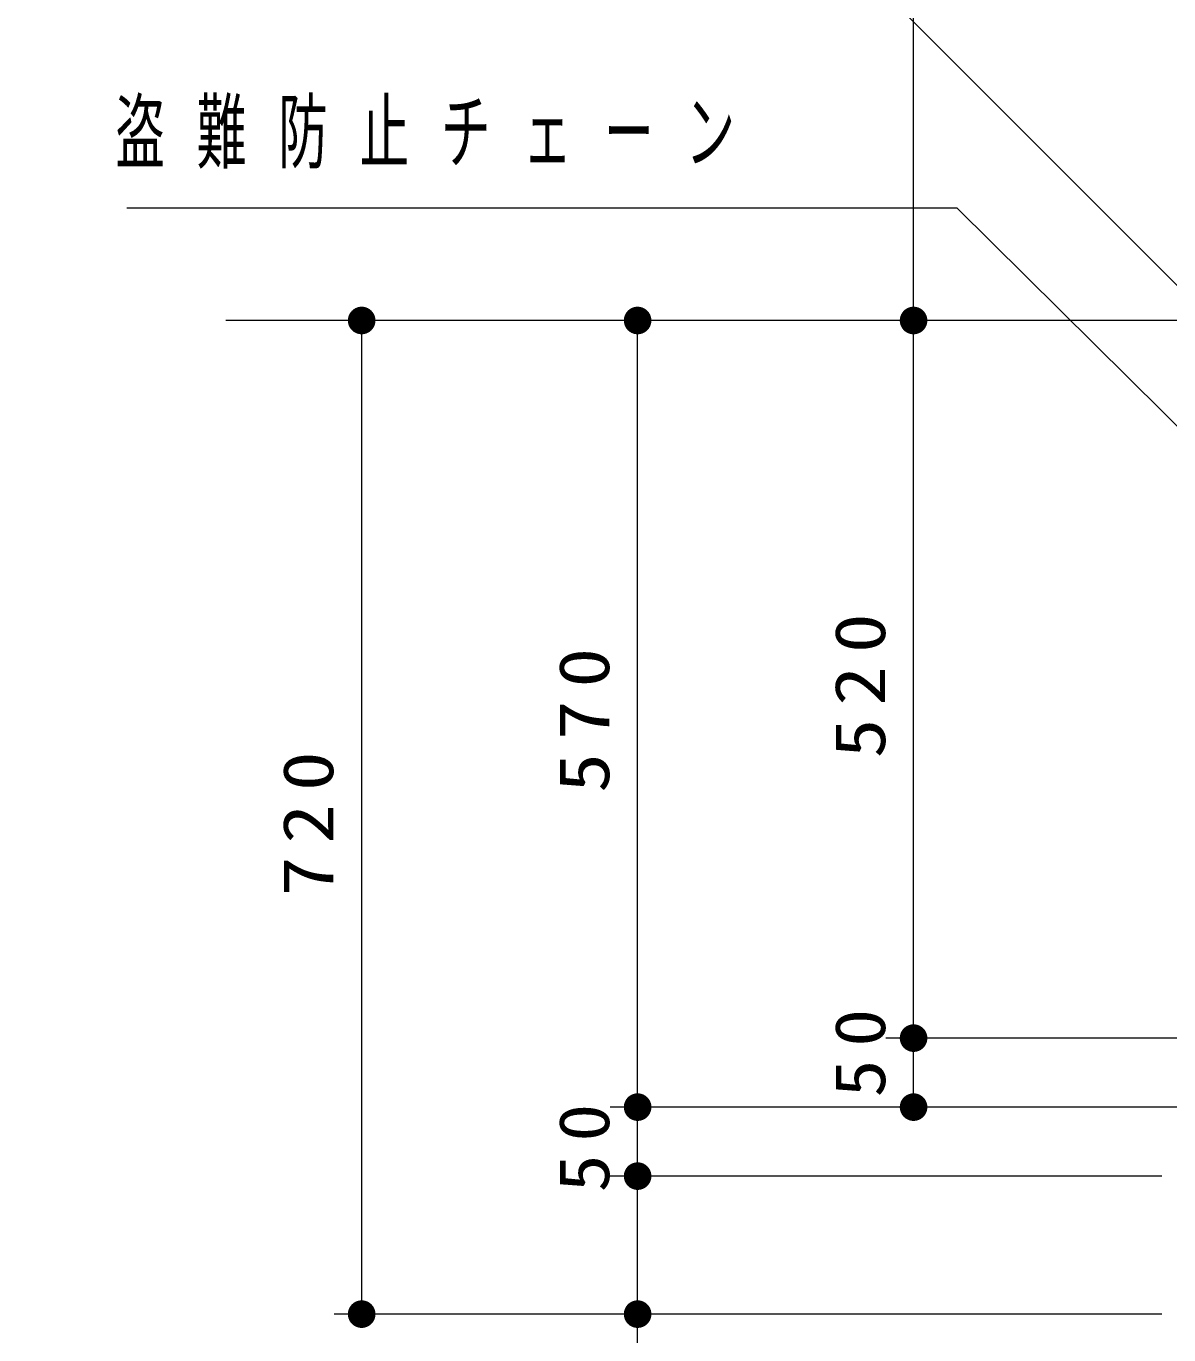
# Model space of a CAD drawing. Units: millimetres on the paper, with parts at other scales. Extents: x -385 to 0, y 0 to 267.
# Drawn here: x -243 to -201.59, y 67.41 to 114.82 of the extents above; entities that cross this region are included whole.
import ezdxf

# ---------------------------------------------------------------- set-up
doc = ezdxf.new("R2010")
doc.units = ezdxf.units.MM
doc.layers.add('LY_1', color=7, linetype='Continuous', lineweight=13)
doc.styles.add('ＭＳ ゴシック', font='')
doc.styles.get('ＭＳ ゴシック').set_extended_font_data('MS Gothic')

# ---------------------------------------------------------------- blocks, each defined once
blk = doc.blocks.new('filled_dot')
at = {"color": 0, "linetype": 'Continuous', "lineweight": -2, "const_width": 1.25}
blk.add_lwpolyline([(-0.625, 0, 1), (0.625, 0, 1)], format="xyb", close=True, dxfattribs=at)

msp = doc.modelspace()

# ---------------------------------------------------------------- linework, layer by layer
at = {"layer": 'LY_1'}
for p, q in [((-210.842, 104.159), (-210.842, 139.159)), ((-197.842, 104.159), (-235.76, 104.159)), ((-221.467, 104.159), (-231.842, 104.159)), ((-230.842, 68.159), (-230.842, 104.159)), ((-221.467, 104.159), (-221.842, 104.159)), ((-220.842, 75.659), (-220.842, 104.159)), ((-210.842, 78.159), (-210.842, 104.159)), ((-193.842, 78.159), (-211.842, 78.159)), ((-210.842, 75.659), (-210.842, 78.159)), ((-211.842, 75.659), (-221.842, 75.659)), ((-220.842, 73.159), (-220.842, 75.659)), ((-199.342, 75.659), (-211.842, 75.659)), ((-201.842, 73.159), (-221.842, 73.159)), ((-220.842, 61.314), (-220.842, 73.159)), ((-201.842, 68.159), (-231.842, 68.159))]:
    msp.add_line(p, q, dxfattribs=at)
for points in [[(-195.319, 99.463), (-212.234, 116.378), (-262.524, 116.378)], [(-191.864, 91.002), (-209.261, 108.232), (-239.353, 108.232)]]:
    msp.add_lwpolyline(points, dxfattribs=at)

# ---------------------------------------------------------------- block references
at = {"layer": 'LY_1', "xscale": 0.4, "yscale": 0.4}
for p, rotation in [((-230.842, 104.159), 270), ((-220.842, 104.159), 270), ((-210.842, 104.159), 270), ((-210.842, 104.159), 90), ((-210.842, 78.159), 270), ((-210.842, 78.159), 90), ((-220.842, 75.659), 90), ((-220.842, 75.659), 270), ((-210.842, 75.659), 90), ((-220.842, 73.159), 90), ((-220.842, 73.159), 270), ((-230.842, 68.159), 90), ((-220.842, 68.159), 90)]:
    msp.add_blockref('filled_dot', p, dxfattribs=dict(at, rotation=rotation))

# ---------------------------------------------------------------- texts
at = {"layer": 'LY_1', "insert": (-239.77, 110.882), "char_height": 2.199, "attachment_point": 4, "style": 'ＭＳ ゴシック'}
msp.add_mtext('\\T1.64;\\W0.6;盗難防止チェーン', dxfattribs=at)
at = {"layer": 'LY_1', "char_height": 1.833, "attachment_point": 8, "rotation": 90, "style": 'ＭＳ ゴシック'}
for s, insert in [('\\T1.33;\\W1.15;520', (-211.842, 91.159)), ('\\T1.33;\\W1.15;570', (-221.842, 89.909)), ('\\T1.33;\\W1.15;720', (-231.842, 86.159)), ('\\T1.34;\\W1.1;50', (-211.842, 77.848)), ('\\T1.34;\\W1.1;50', (-221.842, 74.409))]:
    msp.add_mtext(s, dxfattribs=dict(at, insert=insert))

doc.saveas('drawing.dxf')
